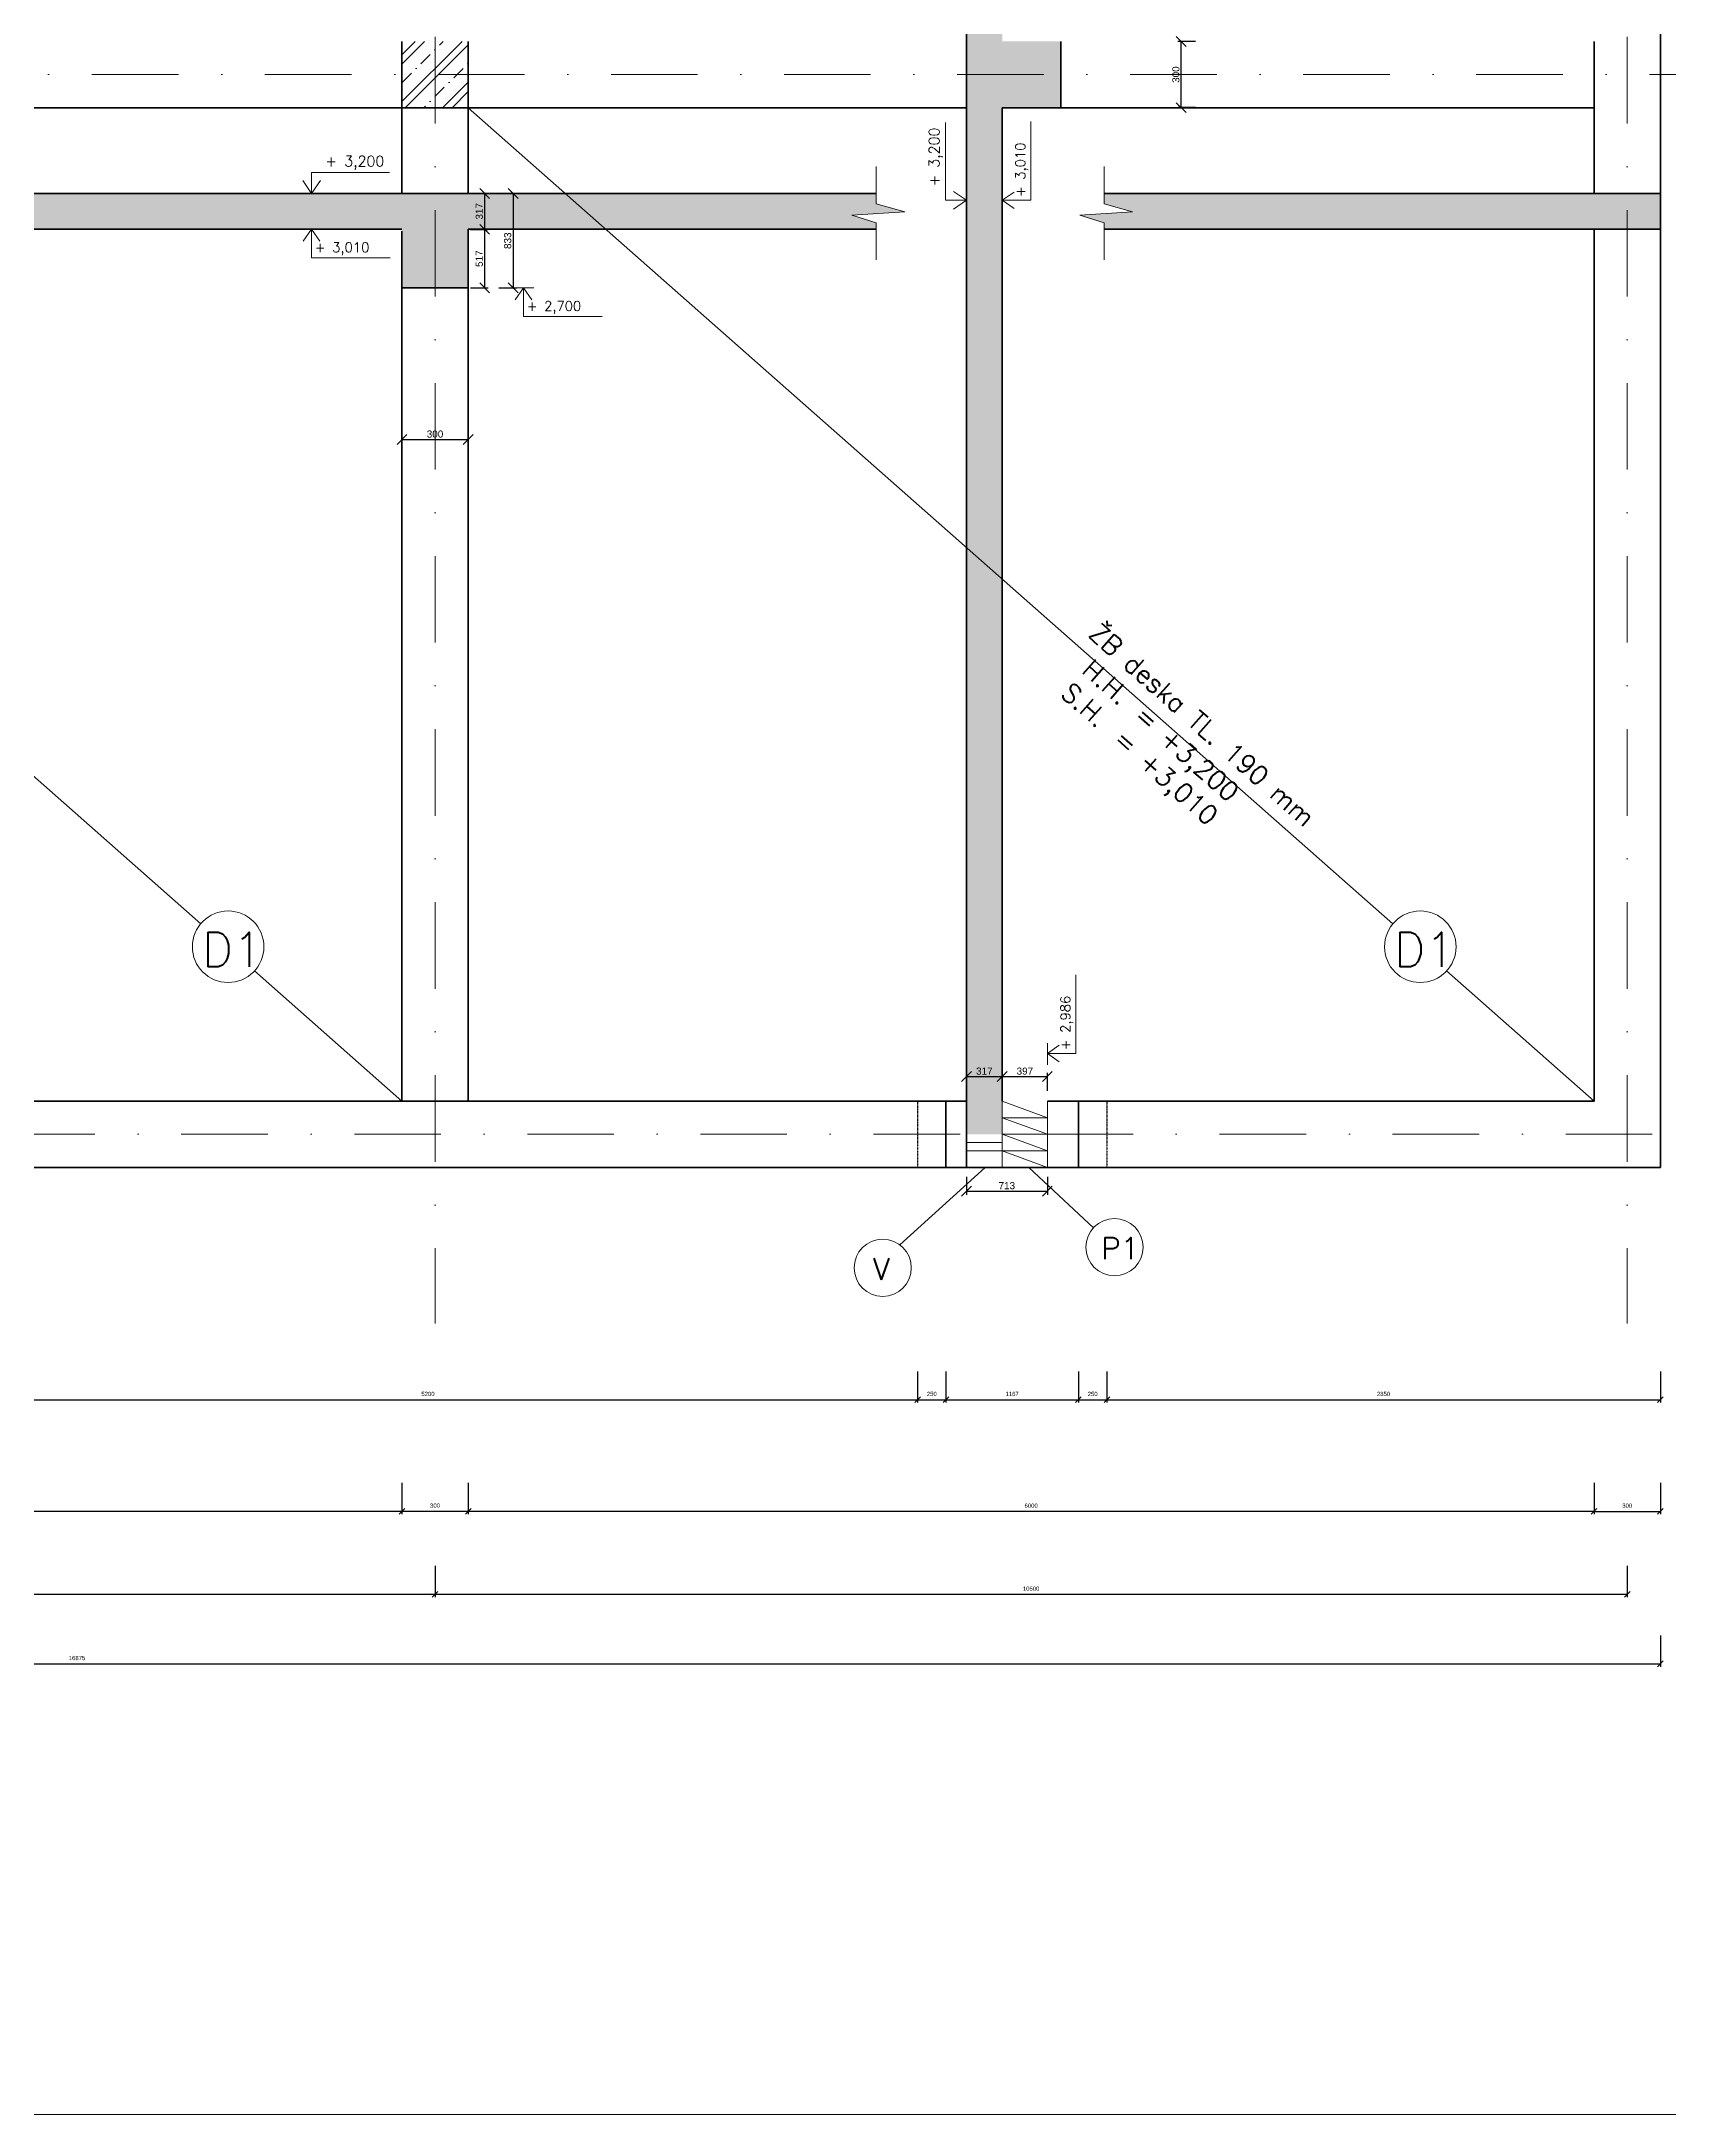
# Model space of a CAD drawing. Header units: millimetres. Extents: x -109904 to 256066, y -215550 to 75535.
# Drawn here: x 176283 to 190613, y 1377 to 19636 of the extents above; entities that cross this region are included whole.
import ezdxf

# ---------------------------------------------------------------- set-up
doc = ezdxf.new("R2010")
doc.units = ezdxf.units.MM
doc.header["$LTSCALE"] = 20
for name, pattern in [('DĚLICÍ', [31.75, 12.7, -6.35, 0, -6.35, 0, -6.35]), ('ČERCHOVANÁ', [25.4, 12.7, -6.35, 0, -6.35]), ('ČERCHOVANÁ2', [12.7, 6.35, -3.175, 0, -3.175])]:
    doc.linetypes.add(name, pattern=pattern)
for name, color, linetype, lineweight in [('izolace', 42, 'IZOLACE', 13), ('Koty', 4, 'Continuous', 18), ('Kóty', 4, 'Continuous', 18), ('překlady', 2, 'DĚLICÍ', 25), ('TENKÁ PLNÁ ČÁRA', 7, 'Continuous', 18), ('TENKÁ ČERCHOVANÁ ČÁRA', 60, 'ČERCHOVANÁ', 18), ('TLUSTÁ PLNÁ ČÁRA', 2, 'Continuous', 35), ('tlustá čára', 212, 'Continuous', 35), ('šrafy', 7, 'Continuous', 13)]:
    doc.layers.add(name, color=color, linetype=linetype, lineweight=lineweight)
doc.styles.get("Standard").update_dxf_attribs({"font": 'arial.ttf'})
doc.linetypes.add('IZOLACE', pattern='A,0.00254,-2.54,[134,ltypeshp.shx,S=2.54,R=0,X=-2.54,Y=0],-5.08,[134,ltypeshp.shx,S=2.54,R=180,X=2.54,Y=0],-2.54', length=10.16254)
doc.dimstyles.new('Kopie Rozmery_1_50 - mensi koty', dxfattribs={"dimscale": 25, "dimtxt": 2.5, "dimasz": 3.5, "dimexe": 1.25, "dimexo": 0.625, "dimtad": 1, "dimdec": 0, "dimtxsty": 'Standard', "dimblk": 'OBLIQUE', "dimcen": 2.5, "dimadec": 0, "dimazin": 0, "dimtfac": 1, "dimtdec": 0, "dimtmove": 0, "dimatfit": 3, "dimldrblk": 'OBLIQUE', "dimfxl": 5, "dimfxlon": 1, "dimarcsym": 0})
doc.dimstyles.new('Rozmery_1_50', dxfattribs={"dimscale": 50, "dimtxt": 0.75, "dimasz": 1, "dimexe": 0.5, "dimexo": 0.625, "dimtad": 1, "dimdec": 0, "dimtxsty": 'Standard', "dimblk": 'OBLIQUE', "dimcen": 2.5, "dimadec": 0, "dimazin": 0, "dimtfac": 1, "dimtdec": 0, "dimtmove": 0, "dimatfit": 3, "dimldrblk": 'OBLIQUE', "dimfxl": 5, "dimfxlon": 1, "dimarcsym": 0})

# ---------------------------------------------------------------- blocks, each defined once
blk = doc.blocks.new('_Oblique')
at = {"color": 0, "linetype": 'ByBlock', "lineweight": -2}
blk.add_line((-0.5, -0.5), (0.5, 0.5), dxfattribs=at)
blk = doc.blocks.new('*D251')
at = {"layer": 'Defpoints', "color": 0, "transparency": 16777216}
for p in [(189957, 9859), (180041, 9177), (180041, 6690)]:
    blk.add_point(p, dxfattribs=at)
at = {"layer": 'Kóty', "color": 0, "lineweight": -2, "transparency": 16777216}
for p, q in [((180041, 6940), (180041, 6665)), ((189957, 6940), (189957, 6665)), ((189957, 6690), (180041, 6690))]:
    blk.add_line(p, q, dxfattribs=at)
at = {"layer": 'Kóty', "color": 0, "lineweight": -2, "transparency": 16777216, "xscale": 50, "yscale": 50, "zscale": 50, "rotation": 180}
blk.add_blockref('_Oblique', (180041, 6690), dxfattribs=at)
at = {"layer": 'Kóty', "color": 0, "lineweight": -2, "transparency": 16777216, "xscale": 50, "yscale": 50, "zscale": 50}
blk.add_blockref('_Oblique', (189957, 6690), dxfattribs=at)
at = {"layer": 'Kóty', "color": 0, "transparency": 16777216, "insert": (184999, 6740), "char_height": 37.5, "attachment_point": 5}
blk.add_mtext('6000', dxfattribs=at)
blk = doc.blocks.new('*D252')
at = {"layer": 'Defpoints', "color": 0, "transparency": 16777216}
for p in [(179458, 9859), (180041, 9859), (179458, 6690)]:
    blk.add_point(p, dxfattribs=at)
at = {"layer": 'Kóty', "color": 0, "lineweight": -2, "transparency": 16777216}
for p, q in [((179458, 6940), (179458, 6665)), ((180041, 6940), (180041, 6665)), ((180041, 6690), (179458, 6690))]:
    blk.add_line(p, q, dxfattribs=at)
at = {"layer": 'Kóty', "color": 0, "lineweight": -2, "transparency": 16777216, "xscale": 50, "yscale": 50, "zscale": 50, "rotation": 180}
blk.add_blockref('_Oblique', (179458, 6690), dxfattribs=at)
at = {"layer": 'Kóty', "color": 0, "lineweight": -2, "transparency": 16777216, "xscale": 50, "yscale": 50, "zscale": 50}
blk.add_blockref('_Oblique', (180041, 6690), dxfattribs=at)
at = {"layer": 'Kóty', "color": 0, "transparency": 16777216, "insert": (179749, 6740), "char_height": 37.5, "attachment_point": 5}
blk.add_mtext('300', dxfattribs=at)
blk = doc.blocks.new('*D253')
at = {"layer": 'Defpoints', "color": 0, "transparency": 16777216}
for p in [(169541, 9859), (179458, 9859), (169541, 6690)]:
    blk.add_point(p, dxfattribs=at)
at = {"layer": 'Kóty', "color": 0, "lineweight": -2, "transparency": 16777216}
for p, q in [((169541, 6940), (169541, 6665)), ((179458, 6940), (179458, 6665)), ((179458, 6690), (169541, 6690))]:
    blk.add_line(p, q, dxfattribs=at)
at = {"layer": 'Kóty', "color": 0, "lineweight": -2, "transparency": 16777216, "xscale": 50, "yscale": 50, "zscale": 50, "rotation": 180}
blk.add_blockref('_Oblique', (169541, 6690), dxfattribs=at)
at = {"layer": 'Kóty', "color": 0, "lineweight": -2, "transparency": 16777216, "xscale": 50, "yscale": 50, "zscale": 50}
blk.add_blockref('_Oblique', (179458, 6690), dxfattribs=at)
at = {"layer": 'Kóty', "color": 0, "transparency": 16777216, "insert": (174499, 6740), "char_height": 37.5, "attachment_point": 5}
blk.add_mtext('6000', dxfattribs=at)
blk = doc.blocks.new('*D254')
at = {"layer": 'Defpoints', "color": 0, "transparency": 16777216}
for p in [(162124, 9719), (190541, 9567), (190541, 5347)]:
    blk.add_point(p, dxfattribs=at)
at = {"layer": 'Kóty', "color": 0, "lineweight": -2, "transparency": 16777216}
for p, q in [((162124, 5597), (162124, 5322)), ((190541, 5597), (190541, 5322)), ((162124, 5347), (190541, 5347))]:
    blk.add_line(p, q, dxfattribs=at)
at = {"layer": 'Kóty', "color": 0, "lineweight": -2, "transparency": 16777216, "xscale": 50, "yscale": 50, "zscale": 50, "rotation": 180}
blk.add_blockref('_Oblique', (162124, 5347), dxfattribs=at)
at = {"layer": 'Kóty', "color": 0, "lineweight": -2, "transparency": 16777216, "xscale": 50, "yscale": 50, "zscale": 50}
blk.add_blockref('_Oblique', (190541, 5347), dxfattribs=at)
at = {"layer": 'Kóty', "color": 0, "transparency": 16777216, "insert": (176596, 5398), "char_height": 37.5, "attachment_point": 5}
blk.add_mtext('16875', dxfattribs=at)
blk = doc.blocks.new('*D255')
at = {"layer": 'Defpoints', "color": 0, "transparency": 16777216}
for p in [(179749, 9558), (190249, 9558), (179749, 5959)]:
    blk.add_point(p, dxfattribs=at)
at = {"layer": 'Kóty', "color": 0, "lineweight": -2, "transparency": 16777216}
for p, q in [((179749, 6209), (179749, 5934)), ((190249, 6209), (190249, 5934)), ((190249, 5959), (179749, 5959))]:
    blk.add_line(p, q, dxfattribs=at)
at = {"layer": 'Kóty', "color": 0, "lineweight": -2, "transparency": 16777216, "xscale": 50, "yscale": 50, "zscale": 50, "rotation": 180}
blk.add_blockref('_Oblique', (179749, 5959), dxfattribs=at)
at = {"layer": 'Kóty', "color": 0, "lineweight": -2, "transparency": 16777216, "xscale": 50, "yscale": 50, "zscale": 50}
blk.add_blockref('_Oblique', (190249, 5959), dxfattribs=at)
at = {"layer": 'Kóty', "color": 0, "transparency": 16777216, "insert": (184999, 6009), "char_height": 37.5, "attachment_point": 5}
blk.add_mtext('10500', dxfattribs=at)
blk = doc.blocks.new('*D256')
at = {"layer": 'Defpoints', "color": 0, "transparency": 16777216}
for p in [(169249, 9567), (179749, 9567), (169249, 5959)]:
    blk.add_point(p, dxfattribs=at)
at = {"layer": 'Kóty', "color": 0, "lineweight": -2, "transparency": 16777216}
for p, q in [((169249, 6209), (169249, 5934)), ((179749, 6209), (179749, 5934)), ((179749, 5959), (169249, 5959))]:
    blk.add_line(p, q, dxfattribs=at)
at = {"layer": 'Kóty', "color": 0, "lineweight": -2, "transparency": 16777216, "xscale": 50, "yscale": 50, "zscale": 50, "rotation": 180}
blk.add_blockref('_Oblique', (169249, 5959), dxfattribs=at)
at = {"layer": 'Kóty', "color": 0, "lineweight": -2, "transparency": 16777216, "xscale": 50, "yscale": 50, "zscale": 50}
blk.add_blockref('_Oblique', (179749, 5959), dxfattribs=at)
at = {"layer": 'Kóty', "color": 0, "transparency": 16777216, "insert": (174499, 6009), "char_height": 37.5, "attachment_point": 5}
blk.add_mtext('10500', dxfattribs=at)
blk = doc.blocks.new('*D257')
at = {"layer": 'Defpoints', "color": 0, "transparency": 16777216}
for p in [(189957, 9859), (190541, 9275), (190541, 6690)]:
    blk.add_point(p, dxfattribs=at)
at = {"layer": 'Kóty', "color": 0, "lineweight": -2, "transparency": 16777216}
for p, q in [((189957, 6940), (189957, 6665)), ((190541, 6940), (190541, 6665)), ((189957, 6690), (190541, 6690))]:
    blk.add_line(p, q, dxfattribs=at)
at = {"layer": 'Kóty', "color": 0, "lineweight": -2, "transparency": 16777216, "xscale": 50, "yscale": 50, "zscale": 50, "rotation": 180}
blk.add_blockref('_Oblique', (189957, 6690), dxfattribs=at)
at = {"layer": 'Kóty', "color": 0, "lineweight": -2, "transparency": 16777216, "xscale": 50, "yscale": 50, "zscale": 50}
blk.add_blockref('_Oblique', (190541, 6690), dxfattribs=at)
at = {"layer": 'Kóty', "color": 0, "transparency": 16777216, "insert": (190249, 6740), "char_height": 37.5, "attachment_point": 5}
blk.add_mtext('300', dxfattribs=at)
blk = doc.blocks.new('*D262')
at = {"layer": 'Defpoints', "color": 0, "transparency": 16777216}
for p in [(175374, 9953), (183999, 9953), (183999, 7673)]:
    blk.add_point(p, dxfattribs=at)
at = {"layer": 'Kóty', "color": 0, "lineweight": -2, "transparency": 16777216}
for p, q in [((175374, 7923), (175374, 7648)), ((183999, 7923), (183999, 7648)), ((175374, 7673), (183999, 7673))]:
    blk.add_line(p, q, dxfattribs=at)
at = {"layer": 'Kóty', "color": 0, "lineweight": -2, "transparency": 16777216, "xscale": 50, "yscale": 50, "zscale": 50, "rotation": 180}
blk.add_blockref('_Oblique', (175374, 7673), dxfattribs=at)
at = {"layer": 'Kóty', "color": 0, "lineweight": -2, "transparency": 16777216, "xscale": 50, "yscale": 50, "zscale": 50}
blk.add_blockref('_Oblique', (183999, 7673), dxfattribs=at)
at = {"layer": 'Kóty', "color": 0, "transparency": 16777216, "insert": (179687, 7724), "char_height": 37.5, "attachment_point": 5}
blk.add_mtext('5200', dxfattribs=at)
blk = doc.blocks.new('*D263')
at = {"layer": 'Defpoints', "color": 0, "transparency": 16777216}
for p in [(183999, 9953), (184249, 9953), (184249, 7673)]:
    blk.add_point(p, dxfattribs=at)
at = {"layer": 'Kóty', "color": 0, "lineweight": -2, "transparency": 16777216}
for p, q in [((183999, 7923), (183999, 7648)), ((184249, 7923), (184249, 7648)), ((183999, 7673), (184249, 7673))]:
    blk.add_line(p, q, dxfattribs=at)
at = {"layer": 'Kóty', "color": 0, "lineweight": -2, "transparency": 16777216, "xscale": 50, "yscale": 50, "zscale": 50, "rotation": 180}
blk.add_blockref('_Oblique', (183999, 7673), dxfattribs=at)
at = {"layer": 'Kóty', "color": 0, "lineweight": -2, "transparency": 16777216, "xscale": 50, "yscale": 50, "zscale": 50}
blk.add_blockref('_Oblique', (184249, 7673), dxfattribs=at)
at = {"layer": 'Kóty', "color": 0, "transparency": 16777216, "insert": (184124, 7724), "char_height": 37.5, "attachment_point": 5}
blk.add_mtext('250', dxfattribs=at)
blk = doc.blocks.new('*D264')
at = {"layer": 'Defpoints', "color": 0, "transparency": 16777216}
for p in [(184249, 9953), (185416, 9953), (185416, 7673)]:
    blk.add_point(p, dxfattribs=at)
at = {"layer": 'Kóty', "color": 0, "lineweight": -2, "transparency": 16777216}
for p, q in [((184249, 7923), (184249, 7648)), ((185416, 7923), (185416, 7648)), ((184249, 7673), (185416, 7673))]:
    blk.add_line(p, q, dxfattribs=at)
at = {"layer": 'Kóty', "color": 0, "lineweight": -2, "transparency": 16777216, "xscale": 50, "yscale": 50, "zscale": 50, "rotation": 180}
blk.add_blockref('_Oblique', (184249, 7673), dxfattribs=at)
at = {"layer": 'Kóty', "color": 0, "lineweight": -2, "transparency": 16777216, "xscale": 50, "yscale": 50, "zscale": 50}
blk.add_blockref('_Oblique', (185416, 7673), dxfattribs=at)
at = {"layer": 'Kóty', "color": 0, "transparency": 16777216, "insert": (184832, 7724), "char_height": 37.5, "attachment_point": 5}
blk.add_mtext('1167', dxfattribs=at)
blk = doc.blocks.new('*D265')
at = {"layer": 'Defpoints', "color": 0, "transparency": 16777216}
for p in [(185416, 9953), (185666, 9953), (185666, 7673)]:
    blk.add_point(p, dxfattribs=at)
at = {"layer": 'Kóty', "color": 0, "lineweight": -2, "transparency": 16777216}
for p, q in [((185416, 7923), (185416, 7648)), ((185666, 7923), (185666, 7648)), ((185416, 7673), (185666, 7673))]:
    blk.add_line(p, q, dxfattribs=at)
at = {"layer": 'Kóty', "color": 0, "lineweight": -2, "transparency": 16777216, "xscale": 50, "yscale": 50, "zscale": 50, "rotation": 180}
blk.add_blockref('_Oblique', (185416, 7673), dxfattribs=at)
at = {"layer": 'Kóty', "color": 0, "lineweight": -2, "transparency": 16777216, "xscale": 50, "yscale": 50, "zscale": 50}
blk.add_blockref('_Oblique', (185666, 7673), dxfattribs=at)
at = {"layer": 'Kóty', "color": 0, "transparency": 16777216, "insert": (185541, 7724), "char_height": 37.5, "attachment_point": 5}
blk.add_mtext('250', dxfattribs=at)
blk = doc.blocks.new('*D266')
at = {"layer": 'Defpoints', "color": 0, "transparency": 16777216}
for p in [(185666, 9953), (190541, 9953), (190541, 7673)]:
    blk.add_point(p, dxfattribs=at)
at = {"layer": 'Kóty', "color": 0, "lineweight": -2, "transparency": 16777216}
for p, q in [((185666, 7923), (185666, 7648)), ((190541, 7923), (190541, 7648)), ((185666, 7673), (190541, 7673))]:
    blk.add_line(p, q, dxfattribs=at)
at = {"layer": 'Kóty', "color": 0, "lineweight": -2, "transparency": 16777216, "xscale": 50, "yscale": 50, "zscale": 50, "rotation": 180}
blk.add_blockref('_Oblique', (185666, 7673), dxfattribs=at)
at = {"layer": 'Kóty', "color": 0, "lineweight": -2, "transparency": 16777216, "xscale": 50, "yscale": 50, "zscale": 50}
blk.add_blockref('_Oblique', (190541, 7673), dxfattribs=at)
at = {"layer": 'Kóty', "color": 0, "transparency": 16777216, "insert": (188103, 7724), "char_height": 37.5, "attachment_point": 5}
blk.add_mtext('2850', dxfattribs=at)
blk = doc.blocks.new('*D301')
at = {"layer": 'Defpoints', "color": 0, "transparency": 16777216}
for p in [(180186, 18298), (180041, 17981), (180186, 17981)]:
    blk.add_point(p, dxfattribs=at)
at = {"layer": 'Kóty', "color": 0, "lineweight": -2, "transparency": 16777216}
for p, q in [((180186, 18298), (180217, 18298)), ((180186, 18298), (180186, 17981)), ((180061, 17981), (180217, 17981))]:
    blk.add_line(p, q, dxfattribs=at)
at = {"layer": 'Kóty', "color": 0, "lineweight": -2, "transparency": 16777216, "xscale": 87.5, "yscale": 87.5, "zscale": 87.5}
for p, rotation in [((180186, 18298), 90), ((180186, 17981), 270)]:
    blk.add_blockref('_Oblique', p, dxfattribs=dict(at, rotation=rotation))
at = {"layer": 'Kóty', "color": 0, "transparency": 16777216, "insert": (180139, 18140), "char_height": 62.5, "attachment_point": 5, "rotation": 90}
blk.add_mtext('317', dxfattribs=at)
blk = doc.blocks.new('*D302')
at = {"layer": 'Defpoints', "color": 0, "transparency": 16777216}
for p in [(180041, 17981), (180041, 17465), (180186, 17465)]:
    blk.add_point(p, dxfattribs=at)
at = {"layer": 'Kóty', "color": 0, "lineweight": -2, "transparency": 16777216}
for p, q in [((180061, 17981), (180217, 17981)), ((180186, 17981), (180186, 17465)), ((180061, 17465), (180217, 17465))]:
    blk.add_line(p, q, dxfattribs=at)
at = {"layer": 'Kóty', "color": 0, "lineweight": -2, "transparency": 16777216, "xscale": 87.5, "yscale": 87.5, "zscale": 87.5}
for p, rotation in [((180186, 17981), 90), ((180186, 17465), 270)]:
    blk.add_blockref('_Oblique', p, dxfattribs=dict(at, rotation=rotation))
at = {"layer": 'Kóty', "color": 0, "transparency": 16777216, "insert": (180139, 17723), "char_height": 62.5, "attachment_point": 5, "rotation": 90}
blk.add_mtext('517', dxfattribs=at)
blk = doc.blocks.new('*D250')
at = {"layer": 'Defpoints', "color": 0, "transparency": 16777216}
for p in [(180041, 18298), (180041, 17465), (180436, 17465)]:
    blk.add_point(p, dxfattribs=at)
at = {"layer": 'Kóty', "color": 0, "lineweight": -2, "transparency": 16777216}
for p, q in [((180311, 18298), (180468, 18298)), ((180436, 18298), (180436, 17465)), ((180311, 17465), (180468, 17465))]:
    blk.add_line(p, q, dxfattribs=at)
at = {"layer": 'Kóty', "color": 0, "lineweight": -2, "transparency": 16777216, "xscale": 87.5, "yscale": 87.5, "zscale": 87.5}
for p, rotation in [((180436, 18298), 90), ((180436, 17465), 270)]:
    blk.add_blockref('_Oblique', p, dxfattribs=dict(at, rotation=rotation))
at = {"layer": 'Kóty', "color": 0, "transparency": 16777216, "insert": (180389, 17881), "char_height": 62.5, "attachment_point": 5, "rotation": 90}
blk.add_mtext('833', dxfattribs=at)
blk = doc.blocks.new('*D293')
at = {"layer": 'Defpoints', "color": 0, "transparency": 16777216}
for p in [(179458, 16307), (180041, 16307), (180041, 16130)]:
    blk.add_point(p, dxfattribs=at)
at = {"layer": 'Kóty', "color": 0, "lineweight": -2, "transparency": 16777216}
for p, q in [((179458, 16255), (179458, 16099)), ((180041, 16255), (180041, 16099)), ((179458, 16130), (180041, 16130))]:
    blk.add_line(p, q, dxfattribs=at)
at = {"layer": 'Kóty', "color": 0, "lineweight": -2, "transparency": 16777216, "xscale": 87.5, "yscale": 87.5, "zscale": 87.5, "rotation": 180}
blk.add_blockref('_Oblique', (179458, 16130), dxfattribs=at)
at = {"layer": 'Kóty', "color": 0, "lineweight": -2, "transparency": 16777216, "xscale": 87.5, "yscale": 87.5, "zscale": 87.5}
blk.add_blockref('_Oblique', (180041, 16130), dxfattribs=at)
at = {"layer": 'Kóty', "color": 0, "transparency": 16777216, "insert": (179749, 16178), "char_height": 62.5, "attachment_point": 5}
blk.add_mtext('300', dxfattribs=at)
blk = doc.blocks.new('*D294')
at = {"layer": 'Defpoints', "color": 0, "transparency": 16777216}
for p in [(184745, 10519), (184429, 10303), (184745, 10303)]:
    blk.add_point(p, dxfattribs=at)
at = {"layer": 'Kóty', "color": 0, "lineweight": -2, "transparency": 16777216}
for p, q in [((184429, 10394), (184429, 10551)), ((184429, 10519), (184745, 10519)), ((184745, 10394), (184745, 10551))]:
    blk.add_line(p, q, dxfattribs=at)
at = {"layer": 'Kóty', "color": 0, "lineweight": -2, "transparency": 16777216, "xscale": 87.5, "yscale": 87.5, "zscale": 87.5, "rotation": 180}
blk.add_blockref('_Oblique', (184429, 10519), dxfattribs=at)
at = {"layer": 'Kóty', "color": 0, "lineweight": -2, "transparency": 16777216, "xscale": 87.5, "yscale": 87.5, "zscale": 87.5}
blk.add_blockref('_Oblique', (184745, 10519), dxfattribs=at)
at = {"layer": 'Kóty', "color": 0, "transparency": 16777216, "insert": (184587, 10567), "char_height": 62.5, "attachment_point": 5}
blk.add_mtext('317', dxfattribs=at)
blk = doc.blocks.new('*D295')
at = {"layer": 'Defpoints', "color": 0, "transparency": 16777216}
for p in [(185142, 10519), (184745, 10303), (185142, 10303)]:
    blk.add_point(p, dxfattribs=at)
at = {"layer": 'Kóty', "color": 0, "lineweight": -2, "transparency": 16777216}
for p, q in [((184745, 10394), (184745, 10551)), ((184745, 10519), (185142, 10519)), ((185142, 10394), (185142, 10551))]:
    blk.add_line(p, q, dxfattribs=at)
at = {"layer": 'Kóty', "color": 0, "lineweight": -2, "transparency": 16777216, "xscale": 87.5, "yscale": 87.5, "zscale": 87.5, "rotation": 180}
blk.add_blockref('_Oblique', (184745, 10519), dxfattribs=at)
at = {"layer": 'Kóty', "color": 0, "lineweight": -2, "transparency": 16777216, "xscale": 87.5, "yscale": 87.5, "zscale": 87.5}
blk.add_blockref('_Oblique', (185142, 10519), dxfattribs=at)
at = {"layer": 'Kóty', "color": 0, "transparency": 16777216, "insert": (184944, 10567), "char_height": 62.5, "attachment_point": 5}
blk.add_mtext('397', dxfattribs=at)
blk = doc.blocks.new('*D296')
at = {"layer": 'Defpoints', "color": 0, "transparency": 16777216}
for p in [(184429, 9719), (185142, 9719), (185142, 9510)]:
    blk.add_point(p, dxfattribs=at)
at = {"layer": 'Kóty', "color": 0, "lineweight": -2, "transparency": 16777216}
for p, q in [((184429, 9635), (184429, 9479)), ((184429, 9510), (185142, 9510)), ((185142, 9635), (185142, 9479))]:
    blk.add_line(p, q, dxfattribs=at)
at = {"layer": 'Kóty', "color": 0, "lineweight": -2, "transparency": 16777216, "xscale": 87.5, "yscale": 87.5, "zscale": 87.5, "rotation": 180}
blk.add_blockref('_Oblique', (184429, 9510), dxfattribs=at)
at = {"layer": 'Kóty', "color": 0, "lineweight": -2, "transparency": 16777216, "xscale": 87.5, "yscale": 87.5, "zscale": 87.5}
blk.add_blockref('_Oblique', (185142, 9510), dxfattribs=at)
at = {"layer": 'Kóty', "color": 0, "transparency": 16777216, "insert": (184785, 9558), "char_height": 62.5, "attachment_point": 5}
blk.add_mtext('713', dxfattribs=at)
blk = doc.blocks.new('*D290')
at = {"layer": 'Defpoints', "color": 0, "transparency": 16777216}
for p in [(186321, 19636), (186608, 19636), (186608, 19053)]:
    blk.add_point(p, dxfattribs=at)
at = {"layer": 'Kóty', "color": 0, "lineweight": -2, "transparency": 16777216}
for p, q in [((186446, 19636), (186290, 19636)), ((186321, 19053), (186321, 19636)), ((186446, 19053), (186290, 19053))]:
    blk.add_line(p, q, dxfattribs=at)
at = {"layer": 'Kóty', "color": 0, "lineweight": -2, "transparency": 16777216, "xscale": 87.5, "yscale": 87.5, "zscale": 87.5}
for p, rotation in [((186321, 19636), 90), ((186321, 19053), 270)]:
    blk.add_blockref('_Oblique', p, dxfattribs=dict(at, rotation=rotation))
at = {"layer": 'Kóty', "color": 0, "transparency": 16777216, "insert": (186274, 19344), "char_height": 62.5, "attachment_point": 5, "rotation": 90}
blk.add_mtext('300', dxfattribs=at)

msp = doc.modelspace()

# ---------------------------------------------------------------- hatches: boundary and pattern name
at = {"layer": 'TENKÁ PLNÁ ČÁRA', "transparency": 33554687}
h = msp.add_hatch(dxfattribs=at)
h.set_pattern_fill('BETON ZELEZOVY', color=256, scale=58.3331)
h.set_pattern_definition([(45, (56953.67, -22139.3), (-206.23865, 206.23865), []), (45, (57036.17, -22139.3), (-206.23865, 206.23865), []), (45, (57201.16, -22139.3), (-123.7432, 288.7341), [116.6662, -58.3331, 0, -58.3331])])
h.paths.add_polyline_path([(180040.834, 19635.954), (179749.168, 19635.954), (179749.168, 19344.289), (180040.834, 19344.289)])
h.paths.add_polyline_path([(179749.168, 19635.954), (179457.503, 19635.954), (179457.503, 19344.289), (179749.168, 19344.289)])
h.paths.add_polyline_path([(180040.834, 19344.289), (179749.168, 19344.289), (179749.168, 19052.623), (180040.834, 19052.623)])
h.paths.add_polyline_path([(179749.168, 19344.289), (179457.503, 19344.289), (179457.503, 19052.623), (179749.168, 19052.623)])
at = {"layer": 'šrafy', "transparency": 33554687}
h = msp.add_hatch(dxfattribs=at)
h.set_pattern_fill('BETON ZELEZOVY', color=256, scale=63.854245)
h.set_pattern_definition([(45, (56953.67, -22139.3), (-225.75885, 225.75885), []), (45, (57043.98, -22139.3), (-225.75885, 225.75885), []), (45, (57224.58, -22139.3), (-135.4553, 316.0624), [127.7085, -63.85424, 0, -63.85424])])
h.paths.add_polyline_path([(179749.168, 18298.124), (168957.545, 18298.124), (168957.545, 17981.459), (179457.503, 17981.459), (179457.503, 17464.794), (179749.168, 17464.794)])
h.paths.add_polyline_path([(180895.933, 18298.124), (179749.168, 18298.124), (179749.168, 17464.794), (180040.834, 17464.794), (180040.834, 17981.459), (181254.821, 17981.459)])
h.paths.add_polyline_path([(183420.383, 18105.352), (183886.16, 18135.893), (183634.811, 18205.3), (183634.811, 18298.124), (180895.933, 18298.124), (181254.821, 17981.459), (183634.811, 17981.459), (183634.811, 18037.371)])
h.paths.add_polyline_path([(190540.792, 18298.124), (185641.247, 18298.124), (185641.247, 18205.3), (185892.596, 18135.893), (185426.819, 18105.352), (185641.247, 18037.371), (185641.247, 17981.459), (190540.792, 17981.459)])
h.paths.add_polyline_path([(184745.323, 19052.623), (185261.988, 19052.623), (185261.988, 19344.289), (184428.658, 19344.289), (184428.658, 15181.014), (184745.323, 14901.603)])
h.paths.add_polyline_path([(184745.323, 14901.603), (184428.658, 15181.014), (184428.658, 10010.993), (184745.323, 10010.993)])
h.paths.add_polyline_path([(185261.988, 19635.954), (184745.323, 19635.954), (184745.323, 24234.899), (184428.658, 24514.31), (184428.658, 19344.289), (185261.988, 19344.289)])
h.paths.add_polyline_path([(184745.323, 28677.585), (184428.658, 28677.585), (184428.658, 24514.31), (184745.323, 24234.899)])

# ---------------------------------------------------------------- linework, layer by layer
at = {"layer": 'izolace', "linetype": 'IZOLACE', "ltscale": 0.003}
msp.add_line((184428.658, 9938.077), (184745.323, 9938.077), dxfattribs=at)
at = {"layer": 'Koty'}
for p, q in [((180428.651, 17464.794), (180618.539, 17464.794)), ((185141.988, 10623.145), (185141.988, 10813.033))]:
    msp.add_line(p, q, dxfattribs=at)
at = {"layer": 'Kóty'}
msp.add_lwpolyline([(158985.267, 1377.479), (207985.071, 1377.479), (207985.071, 36027.34), (158985.267, 36027.34)], close=True, dxfattribs=at)
at = {"layer": 'překlady', "linetype": 'ČERCHOVANÁ2', "ltscale": 0.009}
for p, q in [((183999.151, 10302.658), (183999.151, 9719.327)), ((185665.811, 10302.658), (185665.811, 9719.327))]:
    msp.add_line(p, q, dxfattribs=at)
at = {"layer": 'TENKÁ PLNÁ ČÁRA'}
for p, q in [((185141.988, 10156.826), (184745.323, 10302.658)), ((185141.988, 9719.327), (185141.988, 10302.658)), ((185141.988, 10156.826), (184745.323, 10156.826)), ((185141.988, 10010.993), (184745.323, 10156.826)), ((185141.988, 9865.16), (184745.323, 10010.993)), ((184745.323, 10010.993), (185141.988, 10010.993)), ((185141.988, 9865.16), (184745.323, 9865.16)), ((185141.988, 9719.327), (184745.323, 9865.16)), ((184662.897, 9719.327), (185059.562, 9719.327))]:
    msp.add_line(p, q, dxfattribs=at)
at = {"layer": 'TENKÁ ČERCHOVANÁ ČÁRA', "ltscale": 3}
for p, q in [((179749.168, 30344.245), (179749.168, 8344.333)), ((190249.126, 30344.245), (190249.126, 8344.333)), ((167582.55, 19344.289), (191624.121, 19344.289)), ((160749.244, 10010.993), (191624.121, 10010.993))]:
    msp.add_line(p, q, dxfattribs=at)
at = {"layer": 'TLUSTÁ PLNÁ ČÁRA'}
for p, q in [((184428.658, 9719.327), (184428.658, 28969.25)), ((179457.503, 19635.954), (179457.503, 19052.623)), ((180040.834, 19052.623), (180040.834, 19635.954)), ((185261.988, 19052.623), (185261.988, 19635.954)), ((179457.503, 19052.623), (180040.834, 19052.623)), ((184745.323, 10302.658), (184745.323, 19052.623)), ((184745.323, 19052.623), (185261.988, 19052.623)), ((168957.545, 18298.124), (183634.811, 18298.124)), ((185641.247, 18298.124), (190540.792, 18298.124)), ((168957.545, 17981.459), (179457.503, 17981.459)), ((179457.503, 17965.841), (179457.503, 17449.176)), ((180040.834, 17981.459), (183634.811, 17981.459)), ((180040.834, 17981.459), (180040.834, 17464.794)), ((185641.247, 17981.459), (190540.792, 17981.459)), ((180040.834, 17464.794), (179457.503, 17464.794)), ((184249.15, 10302.658), (184249.15, 9719.327)), ((185415.812, 10302.658), (185415.812, 9719.327)), ((184662.897, 9719.327), (184979.563, 9719.327))]:
    msp.add_line(p, q, dxfattribs=at)
msp.add_lwpolyline([(168957.545, 19052.623), (168957.545, 28969.25), (190540.792, 28969.25), (190540.792, 9719.327), (168957.545, 9719.327), (168957.545, 10302.658)], dxfattribs=at)
at = {"layer": 'tlustá čára'}
for p, q in [((189957.461, 19635.954), (189957.461, 19052.623)), ((180040.834, 10302.658), (179457.503, 10302.658))]:
    msp.add_line(p, q, dxfattribs=at)
for points in [[(169540.876, 19052.623), (179457.503, 19052.623), (179457.503, 18298.124)], [(180040.834, 18298.124), (180040.834, 19052.623), (184428.658, 19052.623)], [(185261.988, 19052.623), (189957.461, 19052.623), (189957.461, 18298.124)], [(189957.461, 17981.459), (189957.461, 10302.658), (185141.988, 10302.658)], [(179457.503, 17464.794), (179457.503, 10302.658), (169540.876, 10302.658)], [(184428.658, 10302.658), (180040.834, 10302.658), (180040.834, 17464.794)]]:
    msp.add_lwpolyline(points, dxfattribs=at)
at = {"layer": 'šrafy'}
for p, q in [((169540.876, 19052.623), (177685.728, 11865.989)), ((180040.834, 19052.623), (188185.686, 11865.989)), ((184245.786, 18236.904), (184245.786, 18922.674)), ((184997.482, 18236.904), (184997.482, 18929.649)), ((178661.955, 18298.124), (178661.955, 18480.996)), ((178661.955, 18480.996), (179347.724, 18480.996)), ((183634.811, 18534.362), (183634.811, 18205.3)), ((185641.247, 18534.362), (185641.247, 18205.3)), ((178661.955, 18298.124), (178583.286, 18410.474)), ((178661.955, 18298.124), (178740.623, 18410.474)), ((184428.658, 18236.904), (184316.308, 18315.573)), ((184745.323, 18236.904), (184849.492, 18309.844)), ((183886.16, 18135.893), (183420.383, 18105.352)), ((183420.383, 18105.352), (183634.811, 18037.371)), ((183634.811, 18205.3), (183886.16, 18135.893)), ((184428.658, 18236.904), (184245.786, 18236.904)), ((184428.658, 18236.904), (184316.308, 18158.236)), ((184745.323, 18236.904), (184997.482, 18236.904)), ((184745.323, 18236.904), (184849.492, 18163.965)), ((185892.596, 18135.893), (185426.819, 18105.352)), ((185426.819, 18105.352), (185641.247, 18037.371)), ((185641.247, 18205.3), (185892.596, 18135.893)), ((178661.955, 17981.459), (178589.015, 17877.29)), ((178661.955, 17981.459), (178661.955, 17729.3)), ((178661.955, 17981.459), (178734.894, 17877.29)), ((183634.811, 18037.371), (183634.811, 17712.429)), ((185641.247, 18037.371), (185641.247, 17712.429)), ((178661.955, 17729.3), (179354.699, 17729.3)), ((180528.083, 17464.794), (180455.144, 17360.626)), ((180528.083, 17464.794), (180528.083, 17212.636)), ((180528.083, 17464.794), (180601.023, 17360.626)), ((180528.083, 17212.636), (181220.828, 17212.636)), ((178157.962, 11449.312), (179457.503, 10302.658)), ((185394.147, 10722.577), (185394.147, 11415.322)), ((188657.92, 11449.312), (189957.461, 10302.658)), ((185141.988, 10722.577), (185246.157, 10795.517)), ((185141.988, 10722.577), (185394.147, 10722.577)), ((185141.988, 10722.577), (185246.157, 10649.638)), ((184745.323, 10302.658), (184745.323, 9719.327)), ((184745.323, 9865.16), (184428.658, 9865.16)), ((183842.798, 9037.055), (184593.114, 9719.327)), ((185548.956, 9188.254), (184979.563, 9719.327))]:
    msp.add_line(p, q, dxfattribs=at)
for centre, radius in [((177926.558, 11662.992), 314.971), ((188426.516, 11662.992), 314.971), ((185733.22, 9016.391), 251.973), ((183691.877, 8835.28), 251.973)]:
    msp.add_circle(centre, radius, dxfattribs=at)

# ---------------------------------------------------------------- texts
at = {"layer": 'šrafy', "attachment_point": 1}
for s, width, gutter_width, insert, char_height, rotation in [('\\pxi-3,l4,t4;{\\Fromans|c238;+ 3,200}', 918.48518, 11.429, (184099.295, 18268.157), 91.43595, 90), ('\\pxi-4,l4,t4;{\\Fromans|c238;+ 3,010}', 851.60064, 10.597, (184861.659, 18265.881), 84.77754, 90), ('{\\Fromans|c238;ŽB deska TL. 190 mm\\P\\pxi-3,l4,t4;H.H.^I = +3,200\\PS.H.^I = +3,010 }', 8745.83203, 20.833, (185603.301, 14526.958), 166.666, 318.4404887), ('\\pxi-4,l4,t4;{\\Fromans|c238;+ 2,986}', 851.60064, 10.597, (185258.324, 10751.554), 84.77754, 90)]:
    msp.add_mtext_dynamic_manual_height_columns(s, width=width, gutter_width=gutter_width, heights=[0], dxfattribs=dict(at, insert=insert, char_height=char_height, rotation=rotation))
for s, width, gutter_width, insert, char_height in [('\\pxi-3,l4,t4;{\\Fromans|c238;+ 3,200}', 918.48518, 11.429, (178693.207, 18627.487), 91.43595), ('\\pxi-4,l4,t4;{\\Fromans|c238;+ 3,010}', 851.60064, 10.597, (178690.931, 17865.124), 84.77754), ('\\pxi-4,l4,t4;{\\Fromans|c238;+ 2,700}', 851.60064, 10.597, (180557.06, 17348.459), 84.77754), ('{\\Fromans|c238;D1}', 1757.37002, 25.368, (177695.453, 11791.154), 304.42111), ('{\\Fromans|c238;D1}', 1757.37002, 25.368, (188195.411, 11791.154), 304.42111), ('{\\Fromans|c238;P1}', 1105.85906, 15.964, (185614.324, 9102.163), 191.56287), ('{\\Fromans|c238;V}', 1105.85906, 15.964, (183605.392, 8921.052), 191.56287)]:
    msp.add_mtext_dynamic_manual_height_columns(s, width=width, gutter_width=gutter_width, heights=[0], dxfattribs=dict(at, insert=insert, char_height=char_height))

# ---------------------------------------------------------------- dimensions: what is measured, and where the dimension line sits
at = {"layer": 'Kóty'}
dim = msp.add_linear_dim(base=(186321.437, 19635.954), p1=(186607.97, 19052.623), p2=(186607.97, 19635.954), angle=90, text='300', dimstyle='Kopie Rozmery_1_50 - mensi koty', dxfattribs=at)
dim.commit()
dim.dimension.update_dxf_attribs({"geometry": '*D290', "text_midpoint": (186273.88, 19344.289)})
for base, p1, p2, picture, middle in [((180186.223, 17981.459), (180186.223, 18298.124), (180040.834, 17981.459), '*D301', (180138.666, 18139.791)), ((180436.476, 17464.794), (180040.834, 18298.124), (180040.834, 17464.794), '*D250', (180388.919, 17881.459))]:
    dim = msp.add_linear_dim(base=base, p1=p1, p2=p2, angle=90, dimstyle='Kopie Rozmery_1_50 - mensi koty', dxfattribs=at)
    dim.commit()
    dim.dimension.update_dxf_attribs({"geometry": picture, "text_midpoint": middle})
dim = msp.add_linear_dim(base=(180186.223, 17464.794), p1=(180040.834, 17981.459), p2=(180040.834, 17464.794), angle=90, dimstyle='Kopie Rozmery_1_50 - mensi koty', override={"dimtmove": 1}, dxfattribs=at)
dim.commit()
dim.dimension.update_dxf_attribs({"geometry": '*D302', "text_midpoint": (180138.687, 17723.126)})
dim = msp.add_linear_dim(base=(180040.834, 16130.372), p1=(179457.503, 16307.29), p2=(180040.834, 16307.29), text='300', dimstyle='Kopie Rozmery_1_50 - mensi koty', dxfattribs=at)
dim.commit()
dim.dimension.update_dxf_attribs({"geometry": '*D293', "text_midpoint": (179749.168, 16177.929)})
for base, p1, p2, dimstyle, picture, middle in [((184745.323, 10519.357), (184428.658, 10302.658), (184745.323, 10302.658), 'Kopie Rozmery_1_50 - mensi koty', '*D294', (184586.991, 10566.914)), ((185141.988, 9510.322), (184428.658, 9719.327), (185141.988, 9719.327), 'Kopie Rozmery_1_50 - mensi koty', '*D296', (184785.323, 9557.879)), ((179749.168, 5958.554), (190249.126, 9557.561), (179749.168, 9557.561), 'Rozmery_1_50', '*D255', (184999.147, 6008.95))]:
    dim = msp.add_linear_dim(base=base, p1=p1, p2=p2, dimstyle=dimstyle, dxfattribs=at)
    dim.commit()
    dim.dimension.update_dxf_attribs({"geometry": picture, "text_midpoint": middle})
for base, p1, p2, dimstyle, picture, middle in [((185141.988, 10519.357), (184745.323, 10302.658), (185141.988, 10302.658), 'Kopie Rozmery_1_50 - mensi koty', '*D295', (184943.656, 10566.914)), ((184249.15, 7673.355), (183999.151, 9953.482), (184249.15, 9953.482), 'Rozmery_1_50', '*D263', (184124.151, 7723.752)), ((185415.812, 7673.355), (184249.15, 9953.482), (185415.812, 9953.482), 'Rozmery_1_50', '*D264', (184832.481, 7723.752)), ((185665.811, 7673.355), (185415.812, 9953.482), (185665.811, 9953.482), 'Rozmery_1_50', '*D265', (185540.812, 7723.752)), ((169249.21, 5958.554), (179749.168, 9567.159), (169249.21, 9567.159), 'Rozmery_1_50', '*D256', (174499.189, 6008.95))]:
    dim = msp.add_linear_dim(base=base, p1=p1, p2=p2, dimstyle=dimstyle, override={"dimtmove": 1}, dxfattribs=at)
    dim.commit()
    dim.dimension.update_dxf_attribs({"geometry": picture, "text_midpoint": middle})
for base, p1, p2, text, picture, middle in [((183999.151, 7673.355), (175374.186, 9953.482), (183999.151, 9953.482), '5200', '*D262', (179686.669, 7723.752)), ((190540.792, 7673.355), (185665.811, 9953.482), (190540.792, 9953.482), '2850', '*D266', (188103.302, 7723.752)), ((169540.876, 6689.683), (179457.503, 9858.824), (169540.876, 9858.824), '6000', '*D253', (174499.189, 6740.08)), ((179457.503, 6689.683), (180040.834, 9858.824), (179457.503, 9858.824), '300', '*D252', (179749.168, 6740.093)), ((180040.834, 6689.683), (189957.461, 9858.824), (180040.834, 9176.676), '6000', '*D251', (184999.147, 6740.08)), ((190540.792, 6689.683), (189957.461, 9858.824), (190540.792, 9275.493), '300', '*D257', (190249.126, 6740.093))]:
    dim = msp.add_linear_dim(base=base, p1=p1, p2=p2, text=text, dimstyle='Rozmery_1_50', override={"dimtmove": 1}, dxfattribs=at)
    dim.commit()
    dim.dimension.update_dxf_attribs({"geometry": picture, "text_midpoint": middle})
dim = msp.add_linear_dim(base=(190540.792, 5347.37), p1=(162124.239, 9719.327), p2=(190540.792, 9567.159), text='16875', dimstyle='Rozmery_1_50', override={"dimtmove": 1}, dxfattribs=at)
dim.commit()
dim.dimension.update_dxf_attribs({"geometry": '*D254', "text_midpoint": (176595.987, 5347.37), "dimtype": 160})

doc.saveas('drawing.dxf')
